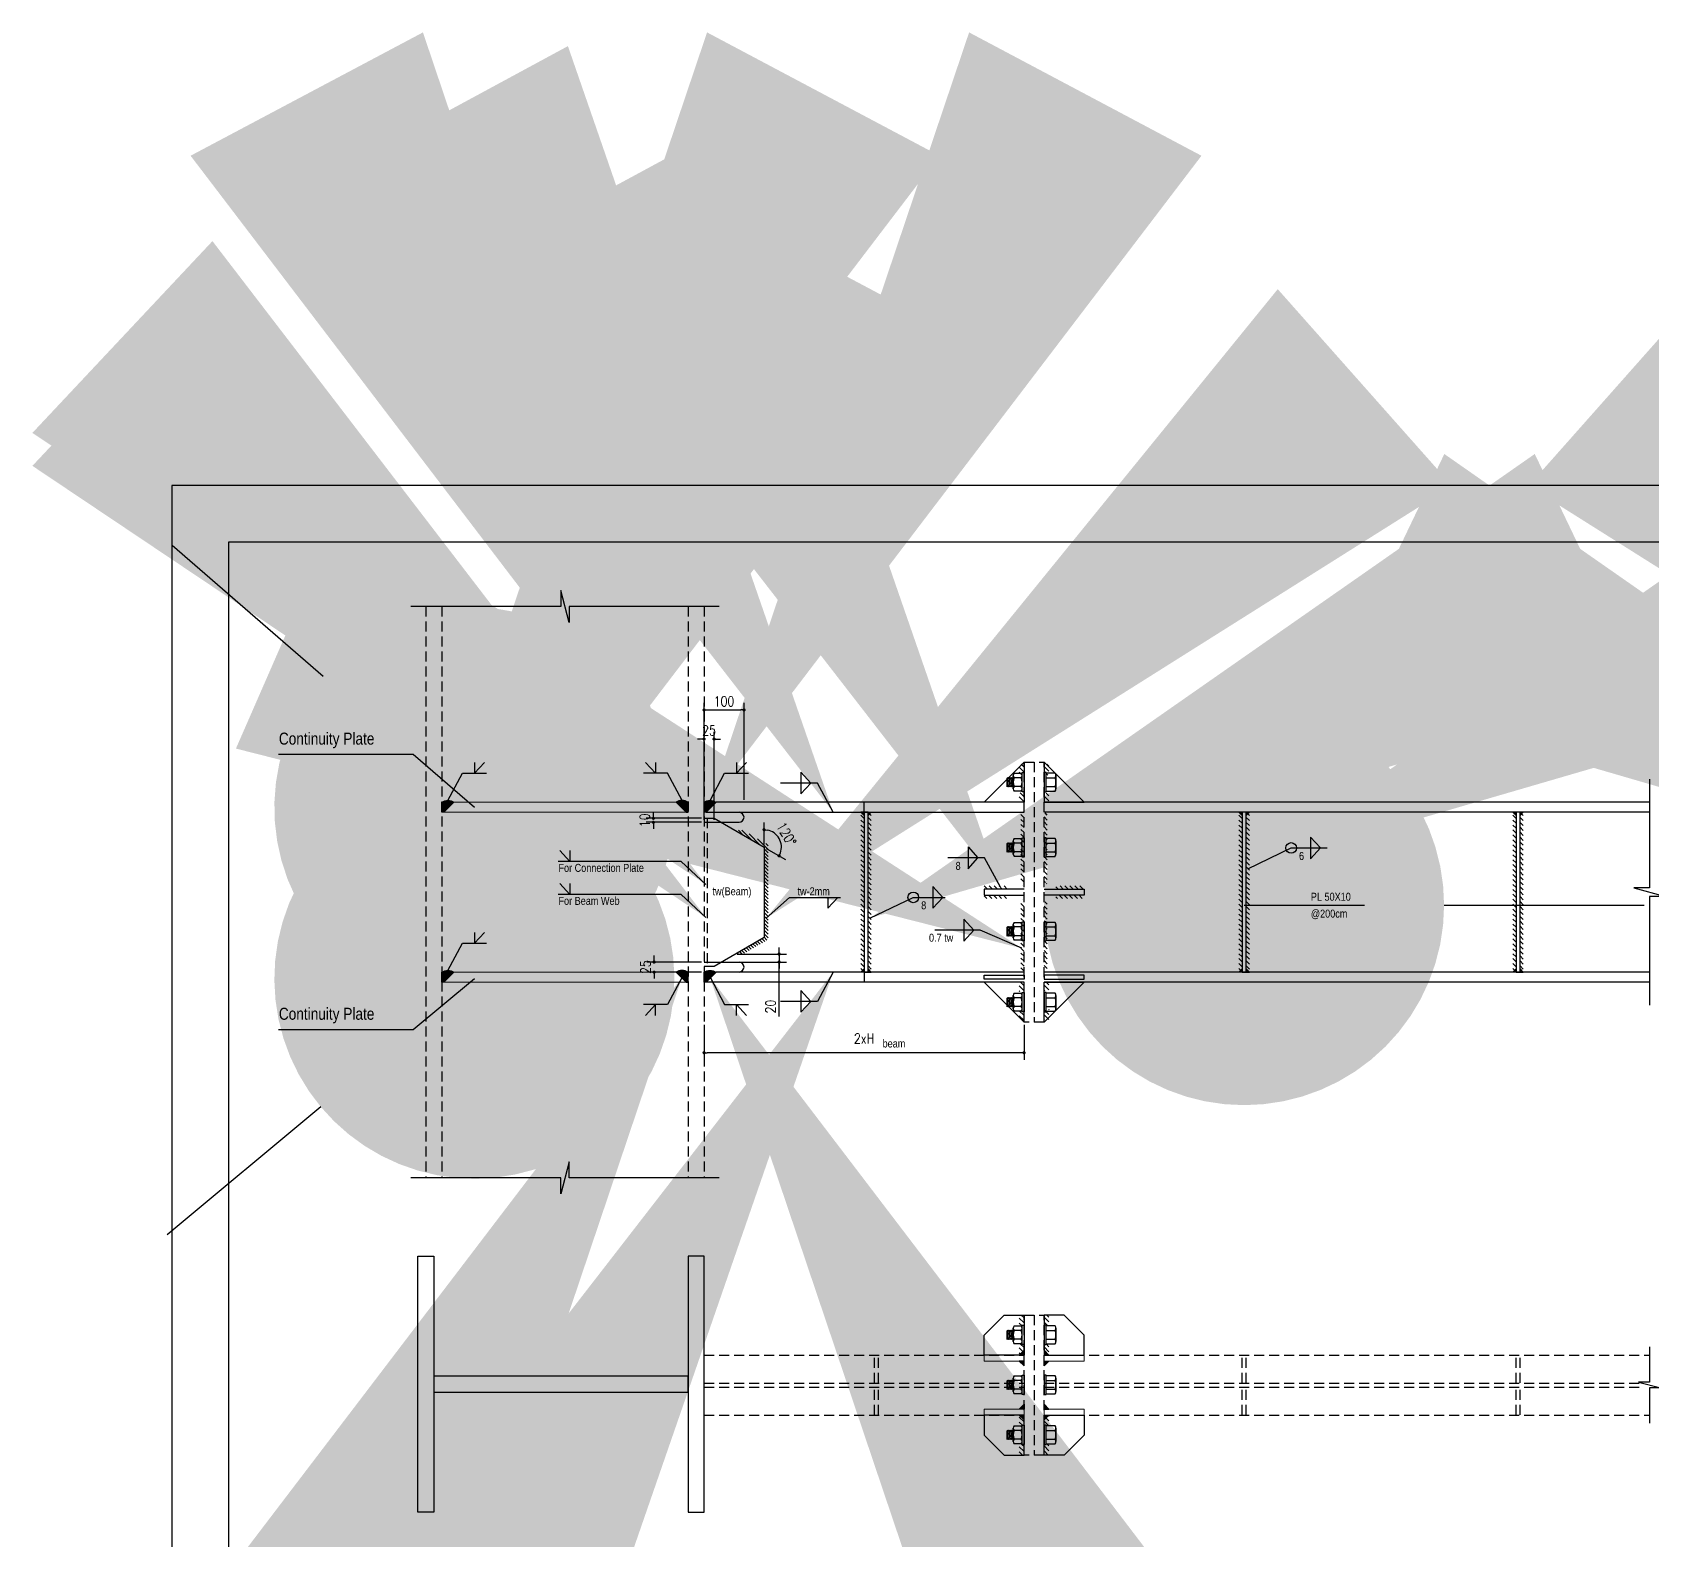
# Model space of a CAD drawing. Header units: inches. Extents: x 460503 to 460688, y 47570 to 48852.
# Drawn here: x 460502.56 to 460543.06, y 47755.43 to 47793.14 of the extents above; entities that cross this region are included whole.
import ezdxf

# ---------------------------------------------------------------- set-up
doc = ezdxf.new("R2010")
doc.units = ezdxf.units.IN
doc.header["$MEASUREMENT"] = 0
doc.linetypes.add('HIDDEN', pattern=[0.375, 0.25, -0.125])
for name, color, linetype in [('1', 1, 'Continuous'), ('3', 3, 'HIDDEN'), ('Beam Detail', 3, 'Continuous'), ('col-new', 3, 'Continuous'), ('D', 1, 'Continuous'), ('DIM', 8, 'Continuous'), ('hidden', 8, 'HIDDEN'), ('Jush', 8, 'Continuous'), ('lateral brace', 5, 'Continuous'), ('Layer4', 118, 'Continuous'), ('leader-1', 1, 'Continuous'), ('Pich', 2, 'Continuous'), ('Plate', 5, 'Continuous'), ('SEC', 1, 'Continuous')]:
    doc.layers.add(name, color=color, linetype=linetype)
for name, color, linetype, lineweight in [('2', 2, 'Continuous', 9), ('plate 3', 3, 'Continuous', 20), ('TEXT', 250, 'Continuous', 30), ('WALL-INT', 3, 'Continuous', 9)]:
    doc.layers.add(name, color=color, linetype=linetype, lineweight=lineweight)
doc.styles.add('ROMANS', font='ROMANS', dxfattribs={"width": 0.8})
doc.styles.add('ROMANT', font='romant')
doc.styles.add('SA', font='sazeh-1.shx', dxfattribs={"width": 0.85})
doc.dimstyles.new('1-50-2', dxfattribs={"dimtxt": 0.25, "dimasz": 0.08, "dimexe": 0.18, "dimexo": 0.0625, "dimgap": 0.09, "dimtad": 1, "dimdec": 0, "dimlfac": 50, "dimdsep": 46, "dimtxsty": 'ROMANT', "dimblk": 'DOT', "dimcen": 0.09, "dimclrd": 1, "dimclre": 1, "dimclrt": 3, "dimadec": 0, "dimazin": 0, "dimtfac": 1, "dimtdec": 0, "dimtix": 1, "dimtofl": 0, "dimtmove": 2, "dimatfit": 3, "dimldrblk": 'DOT', "dimfxl": 1, "dimtolj": 1, "dimarcsym": 0})
doc.dimstyles.new('Copy of 1-5(100)', dxfattribs={"dimscale": 100, "dimtxt": 2.5, "dimasz": 2.3, "dimexe": 1.5, "dimexo": 3, "dimgap": 1, "dimtad": 1, "dimdec": 0, "dimlfac": 0.05, "dimdsep": 46, "dimtxsty": 'ROMANS', "dimcen": 0, "dimclrd": 1, "dimclre": 1, "dimclrt": 2, "dimadec": 0, "dimazin": 0, "dimtfac": 2, "dimtdec": 0, "dimtmove": 2, "dimatfit": 3, "dimfxl": 1.5, "dimtolj": 1, "dimtzin": 0, "dimarcsym": 0})
doc.dimstyles.new('DIM 1.100(50)', dxfattribs={"dimscale": 50, "dimtxt": 2, "dimasz": 2, "dimexe": 1, "dimexo": 1, "dimgap": 0.5, "dimtad": 1, "dimdec": 0, "dimrnd": 0.5, "dimzin": 12, "dimdsep": 46, "dimtxsty": 'ROMANS', "dimcen": 1.5, "dimclrd": 1, "dimclre": 1, "dimclrt": 2, "dimazin": 0, "dimtm": 1e-09, "dimtfac": 1, "dimtdec": 0, "dimtix": 1, "dimtmove": 0, "dimatfit": 3, "dimldrblk": 'DOT', "dimfxl": 1, "dimtolj": 1, "dimtzin": 0, "dimarcsym": 0})
pattern_1 = [(135, (460464.37624, 47118.27656), (-0.061871843, -0.061871843), [])]
pattern_2 = [(135, (460464.47624, 47118.27656), (-0.061871843, -0.061871843), [])]

# ---------------------------------------------------------------- blocks, each defined once
blk = doc.blocks.new('A$C1B9058EF')
at = {"layer": 'Jush'}
h = blk.add_hatch(dxfattribs=at)
h.set_pattern_fill('ANSI31', color=256, scale=20, angle=90)
h.set_pattern_definition([(135, (-2181.915, -64309.0318), (-1.76776695, -1.76776695), [])])
edge = h.paths.add_edge_path()
edge.add_line((0, 0), (-5, 0))
edge.add_line((-5, 0), (-30, 25))
edge.add_arc((-15, -0.8), 29.8, 419.8126, 480.1874, ccw=False)
edge.add_line((0, 25), (0, 0))
blk.add_lwpolyline([(-5, 0), (0, 0), (0, 25, 0.269703), (-30, 25), (-5, 0)], format="xyb", close=True, dxfattribs=at)
blk = doc.blocks.new('A$C76203054')
at = {"layer": 'Pich'}
for p, q in [((-22.2, 27.3), (-22.2, 4.8)), ((22.2, 4.8), (-22.2, 4.8)), ((17.7, 4.8), (-17.7, 4.8)), ((-16.6, 29.7), (16.6, 29.7)), ((-11.1, 4.8), (-11.1, 27.3)), ((11.1, 4.8), (11.1, 27.3)), ((22.2, 4.8), (22.2, 27.3))]:
    blk.add_line(p, q, dxfattribs=at)
blk.add_lwpolyline([(-23.9, 4.8), (-23.9, 0), (23.9, 0), (23.9, 4.8)], close=True, dxfattribs=at)
for centre, radius, start, end in [((-16.6, 22.1), 7.64, 43.5225, 136.4775), ((0, 2.7), 27, 65.765, 114.235), ((16.6, 22.1), 7.64, 43.5225, 136.4775)]:
    blk.add_arc(centre, radius, start, end, dxfattribs=at)
blk = doc.blocks.new('A$C7B6903DA')
at = {"layer": 'Pich'}
for p, q in [((-22.2, -24.9), (-22.2, -7.2)), ((16.6, -27.3), (-16.6, -27.3)), ((-12, -29.7), (-10.2, -27.9)), ((12, -27.9), (-12, -29.7)), ((-10.2, -31.5), (-12, -29.7)), ((-12, -33.3), (-10.2, -31.5)), ((12, -31.5), (-12, -33.3)), ((-10.2, -35.1), (-12, -33.3)), ((-12, -36.9), (-10.2, -35.1)), ((12, -35.1), (-12, -36.9)), ((-10.2, -38.7), (-12, -36.9)), ((-12, -40.5), (-10.2, -38.7)), ((12, -38.7), (-12, -40.5)), ((-10.2, -42.3), (-12, -40.5)), ((-11.1, -7.2), (-11.1, -24.9)), ((-10.2, -27.9), (-10.8, -27.3)), ((12, -27.9), (10.2, -29.7)), ((10.2, -29.7), (12, -31.5)), ((12, -31.5), (10.2, -33.3)), ((10.2, -33.3), (12, -35.1)), ((12, -35.1), (10.2, -36.9)), ((10.2, -36.9), (12, -38.7)), ((12, -38.7), (10.2, -40.5)), ((10.2, -40.5), (12, -42.3)), ((11.1, -7.2), (11.1, -24.9)), ((11.4, -27.3), (12, -27.9)), ((22.2, -7.2), (22.2, -24.9)), ((12, -42.3), (-10.2, -42.3))]:
    blk.add_line(p, q, dxfattribs=at)
blk.add_lwpolyline([(-23.9, -4.8), (-23.9, 0), (23.9, 0), (23.9, -4.8)], close=True, dxfattribs=at)
for centre, radius, start, end in [((-16.6, -12.4), 7.64, 43.5225, 136.4775), ((-16.6, -19.7), 7.64, 223.5225, 316.4775), ((0, -31.8), 27, 65.765, 114.235), ((0, -0.3), 27, 245.765, 294.235), ((16.6, -12.4), 7.64, 43.5225, 136.4775), ((16.6, -19.7), 7.64, 223.5225, 316.4775)]:
    blk.add_arc(centre, radius, start, end, dxfattribs=at)
blk = doc.blocks.new('A$C053313D3')
at = {"layer": 'Jush'}
h = blk.add_hatch(color=1, dxfattribs=at)
h.dxf.hatch_style = 1
h.paths.add_polyline_path([(0, 10), (0, 0), (10, 0)])
at = {"layer": 'Jush', "color": 1}
blk.add_lwpolyline([(0, 10), (0, 0), (10, 0), (0, 10)], dxfattribs=at)
blk = doc.blocks.new('_Dot')
at = {"layer": 'DIM', "color": 0, "lineweight": -2}
blk.add_line((-0.5, 0), (-1, 0), dxfattribs=at)
at = {"layer": 'DIM', "color": 0, "const_width": 0.5}
blk.add_lwpolyline([(-0.25, 0, 1), (0.25, 0, 1)], format="xyb", close=True, dxfattribs=at)
blk = doc.blocks.new('q')
at = {"layer": 'col-new'}
for points in [[(194.9095, -6.4548), (194.9095, -7.0948), (194.8695, -7.0948), (194.8695, -6.4548)], [(195.5445, -6.4548), (195.5445, -7.0948), (195.5845, -7.0948), (195.5845, -6.4548)]]:
    blk.add_lwpolyline(points, close=True, dxfattribs=at)
blk.add_lwpolyline([(195.2095, -6.7948), (195.5445, -6.7948), (195.5445, -6.7548), (194.9095, -6.7548), (194.9095, -6.7948), (195.2095, -6.7948)], dxfattribs=at)
blk = doc.blocks.new('DOT')
at = {"layer": 'DIM', "color": 0, "linetype": 'ByBlock'}
blk.add_line((-0.5, 0), (-1, 0), dxfattribs=at)
at = {"layer": 'DIM', "color": 0, "linetype": 'ByBlock', "const_width": 0.5}
blk.add_lwpolyline([(-0.25, 0, 1), (0.25, 0, 1)], format="xyb", close=True, dxfattribs=at)
blk = doc.blocks.new('*D494')
at = {"layer": 'D', "color": 1, "lineweight": -2, "transparency": 16777216}
for p, q in [((460519.266, 47775.466), (460519.186, 47775.466)), ((460519.346, 47773.449), (460519.346, 47775.646)), ((460519.596, 47773.449), (460519.596, 47775.646)), ((460519.676, 47775.466), (460519.756, 47775.466))]:
    blk.add_line(p, q, dxfattribs=at)
at = {"layer": 'Defpoints', "color": 0, "transparency": 16777216}
for p in [(460519.596, 47775.466), (460519.346, 47773.386), (460519.596, 47773.386)]:
    blk.add_point(p, dxfattribs=at)
at = {"layer": 'D', "color": 1, "lineweight": -2, "transparency": 16777216, "xscale": 0.08, "yscale": 0.08, "zscale": 0.08}
blk.add_blockref('DOT', (460519.346, 47775.466), dxfattribs=at)
at = {"layer": 'D', "color": 1, "lineweight": -2, "transparency": 16777216, "xscale": 0.08, "yscale": 0.08, "zscale": 0.08, "rotation": 180}
blk.add_blockref('DOT', (460519.596, 47775.466), dxfattribs=at)
at = {"layer": 'D', "color": 2, "transparency": 16777216, "insert": (460519.471, 47775.681), "char_height": 0.25, "attachment_point": 5, "style": 'ROMANS'}
blk.add_mtext('\\A1;25', dxfattribs=at)
blk = doc.blocks.new('*D495')
at = {"layer": 'D', "color": 1, "lineweight": -2, "transparency": 16777216}
for p, q in [((460519.283, 47773.486), (460517.899, 47773.486)), ((460519.283, 47773.386), (460517.899, 47773.386)), ((460518.079, 47773.566), (460518.079, 47773.646)), ((460518.079, 47773.306), (460518.079, 47773.226))]:
    blk.add_line(p, q, dxfattribs=at)
at = {"layer": 'Defpoints', "color": 0, "transparency": 16777216}
for p in [(460518.079, 47773.486), (460519.346, 47773.486), (460519.346, 47773.386)]:
    blk.add_point(p, dxfattribs=at)
at = {"layer": 'D', "color": 1, "lineweight": -2, "transparency": 16777216, "xscale": 0.08, "yscale": 0.08, "zscale": 0.08}
for p, rotation in [((460518.079, 47773.486), 270), ((460518.079, 47773.386), 90)]:
    blk.add_blockref('DOT', p, dxfattribs=dict(at, rotation=rotation))
at = {"layer": 'D', "color": 2, "transparency": 16777216, "insert": (460517.864, 47773.436), "char_height": 0.25, "attachment_point": 5, "rotation": 90, "style": 'ROMANS'}
blk.add_mtext('\\A1;10', dxfattribs=at)
blk = doc.blocks.new('*D496')
at = {"layer": 'D', "color": 1, "lineweight": -2, "transparency": 16777216}
for p, q in [((460519.346, 47773.951), (460519.346, 47776.375)), ((460519.426, 47776.195), (460520.266, 47776.195)), ((460520.346, 47773.951), (460520.346, 47776.375))]:
    blk.add_line(p, q, dxfattribs=at)
at = {"layer": 'Defpoints', "color": 0, "transparency": 16777216}
for p in [(460520.346, 47776.195), (460519.346, 47773.889), (460520.346, 47773.889)]:
    blk.add_point(p, dxfattribs=at)
at = {"layer": 'D', "color": 1, "lineweight": -2, "transparency": 16777216, "xscale": 0.08, "yscale": 0.08, "zscale": 0.08, "rotation": 180}
blk.add_blockref('DOT', (460519.346, 47776.195), dxfattribs=at)
at = {"layer": 'D', "color": 1, "lineweight": -2, "transparency": 16777216, "xscale": 0.08, "yscale": 0.08, "zscale": 0.08}
blk.add_blockref('DOT', (460520.346, 47776.195), dxfattribs=at)
at = {"layer": 'D', "color": 2, "transparency": 16777216, "insert": (460519.846, 47776.41), "char_height": 0.25, "attachment_point": 5, "style": 'ROMANS'}
blk.add_mtext('\\A1;100', dxfattribs=at)
blk = doc.blocks.new('*D485')
at = {"layer": 'D', "color": 1, "lineweight": -2, "transparency": 16777216}
for p, q in [((460519.283, 47769.892), (460517.919, 47769.892)), ((460518.099, 47769.972), (460518.099, 47770.052)), ((460519.283, 47769.639), (460517.919, 47769.639)), ((460518.099, 47769.559), (460518.099, 47769.479))]:
    blk.add_line(p, q, dxfattribs=at)
at = {"layer": 'Defpoints', "color": 0, "transparency": 16777216}
for p in [(460518.099, 47769.892), (460519.346, 47769.892), (460519.346, 47769.639)]:
    blk.add_point(p, dxfattribs=at)
at = {"layer": 'D', "color": 1, "lineweight": -2, "transparency": 16777216, "xscale": 0.08, "yscale": 0.08, "zscale": 0.08}
for p, rotation in [((460518.099, 47769.892), 270), ((460518.099, 47769.639), 90)]:
    blk.add_blockref('DOT', p, dxfattribs=dict(at, rotation=rotation))
at = {"layer": 'D', "color": 2, "transparency": 16777216, "insert": (460517.884, 47769.765), "char_height": 0.25, "attachment_point": 5, "rotation": 90, "style": 'ROMANS'}
blk.add_mtext('\\A1;25', dxfattribs=at)
blk = doc.blocks.new('*D497')
at = {"layer": 'D', "color": 1, "lineweight": -2, "transparency": 16777216}
for p, q in [((460520.846, 47772.827), (460520.846, 47773.379)), ((460520.9, 47772.733), (460521.378, 47772.457))]:
    blk.add_line(p, q, dxfattribs=at)
blk.add_arc((460520.846, 47772.765), 0.435, 340.5617, 79.4383, dxfattribs=at)
at = {"layer": 'Defpoints', "color": 0, "transparency": 16777216}
for p in [(460519.596, 47773.486), (460521.125, 47773.098), (460520.846, 47772.765), (460520.846, 47772.765), (460520.846, 47770.513)]:
    blk.add_point(p, dxfattribs=at)
at = {"layer": 'D', "color": 1, "lineweight": -2, "transparency": 16777216, "xscale": 0.08, "yscale": 0.08, "zscale": 0.08}
for p, rotation in [((460520.846, 47773.199), 174.7191621151654), ((460521.222, 47772.547), 245.2808378830956)]:
    blk.add_blockref('DOT', p, dxfattribs=dict(at, rotation=rotation))
at = {"layer": 'D', "color": 2, "transparency": 16777216, "insert": (460521.408, 47773.09), "char_height": 0.25, "attachment_point": 5, "rotation": 300, "style": 'ROMANS'}
blk.add_mtext('\\A1;120°', dxfattribs=at)
blk = doc.blocks.new('*D486')
at = {"layer": 'D', "color": 1, "lineweight": -2, "transparency": 16777216}
for p, q in [((460520.178, 47770.092), (460521.403, 47770.092)), ((460521.223, 47770.172), (460521.223, 47770.252)), ((460521.223, 47770.092), (460521.223, 47769.892)), ((460520.178, 47769.892), (460521.403, 47769.892)), ((460521.223, 47768.527), (460521.223, 47769.892)), ((460521.223, 47769.812), (460521.223, 47769.732))]:
    blk.add_line(p, q, dxfattribs=at)
at = {"layer": 'Defpoints', "color": 0, "transparency": 16777216}
for p in [(460520.115, 47770.092), (460520.115, 47769.892), (460521.223, 47769.892)]:
    blk.add_point(p, dxfattribs=at)
at = {"layer": 'D', "color": 1, "lineweight": -2, "transparency": 16777216, "xscale": 0.08, "yscale": 0.08, "zscale": 0.08}
for p, rotation in [((460521.223, 47770.092), 270), ((460521.223, 47769.892), 90)]:
    blk.add_blockref('DOT', p, dxfattribs=dict(at, rotation=rotation))
at = {"layer": 'D', "color": 2, "transparency": 16777216, "insert": (460521.008, 47768.779), "char_height": 0.25, "attachment_point": 5, "rotation": 90, "style": 'ROMANS'}
blk.add_mtext('\\A1;20', dxfattribs=at)
blk = doc.blocks.new('*D492')
at = {"layer": 'D', "color": 1, "lineweight": -2, "transparency": 16777216}
for p, q in [((460519.346, 47768.326), (460519.346, 47767.445)), ((460527.346, 47768.326), (460527.346, 47767.445)), ((460527.266, 47767.625), (460519.426, 47767.625))]:
    blk.add_line(p, q, dxfattribs=at)
at = {"layer": 'Defpoints', "color": 0, "transparency": 16777216}
for p in [(460519.346, 47768.389), (460527.346, 47768.389), (460519.346, 47767.625)]:
    blk.add_point(p, dxfattribs=at)
at = {"layer": 'D', "color": 1, "lineweight": -2, "transparency": 16777216, "xscale": 0.08, "yscale": 0.08, "zscale": 0.08, "rotation": 180}
blk.add_blockref('DOT', (460519.346, 47767.625), dxfattribs=at)
at = {"layer": 'D', "color": 1, "lineweight": -2, "transparency": 16777216, "xscale": 0.08, "yscale": 0.08, "zscale": 0.08}
blk.add_blockref('DOT', (460527.346, 47767.625), dxfattribs=at)
at = {"layer": 'D', "color": 2, "transparency": 16777216, "insert": (460523.346, 47767.983), "char_height": 0.25, "attachment_point": 5, "style": 'ROMANS'}
blk.add_mtext('\\A1;2xH', dxfattribs=at)

msp = doc.modelspace()

# ---------------------------------------------------------------- hatches: boundary and pattern name
at = {"layer": 'Jush'}
h = msp.add_hatch(dxfattribs=at)
h.set_pattern_fill('ANSI31', color=256, scale=0.7, angle=90)
h.set_pattern_definition([(135, (460468.115685, 47130.59865), (-0.061871843, -0.061871843), [])])
h.paths.add_polyline_path([(460532.79578927, 47773.6389694), (460532.71578927, 47773.6389694), (460532.71578927, 47769.6389694), (460532.79578927, 47769.6389694)])
h.paths.add_polyline_path([(460532.97578927, 47773.6389694), (460532.89578927, 47773.6389694), (460532.89578927, 47769.6389694), (460532.97578927, 47769.6389694)])
h = msp.add_hatch(dxfattribs=at)
h.set_pattern_fill('ANSI31', color=256, scale=0.7, angle=90)
h.set_pattern_definition([(135, (460474.96289, 47130.59865), (-0.061871843, -0.061871843), [])])
h.paths.add_polyline_path([(460539.64299577, 47773.6389694), (460539.56299577, 47773.6389694), (460539.56299577, 47769.6389694), (460539.64299577, 47769.6389694)])
h.paths.add_polyline_path([(460539.82299577, 47773.6389694), (460539.74299577, 47773.6389694), (460539.74299577, 47769.6389694), (460539.82299577, 47769.6389694)])
h = msp.add_hatch(dxfattribs=at)
h.set_pattern_fill('ANSI31', color=256, scale=0.7, angle=90)
h.set_pattern_definition(pattern_2)
h.paths.add_polyline_path([(460527.22578927, 47761.06688258), (460527.34578927, 47761.06688258), (460527.34578927, 47760.81039924), (460527.29778927, 47760.81039924), (460527.29778927, 47760.79266304), (460527.22578927, 47760.79266304)])
h.paths.add_polyline_path([(460527.22578927, 47760.34925804), (460527.29778927, 47760.34925804), (460527.29778927, 47760.33152184), (460527.34578927, 47760.33152184), (460527.34578927, 47760.18688258), (460527.22578927, 47760.06688258)])
h = msp.add_hatch(dxfattribs=at)
h.set_pattern_fill('ANSI31', color=256, scale=0.7, angle=90)
h.set_pattern_definition(pattern_1)
h.paths.add_polyline_path([(460527.96578927, 47761.06688258), (460527.84578927, 47761.06688258), (460527.84578927, 47760.81039924), (460527.89378927, 47760.81039924), (460527.89378927, 47760.79266304), (460527.96578927, 47760.79266304)])
h.paths.add_polyline_path([(460527.96578927, 47760.34925804), (460527.89378927, 47760.34925804), (460527.89378927, 47760.33152184), (460527.84578927, 47760.33152184), (460527.84578927, 47760.18688258), (460527.96578927, 47760.06688258)])
h = msp.add_hatch(dxfattribs=at)
h.set_pattern_fill('ANSI31', color=256, scale=0.7, angle=90)
h.set_pattern_definition(pattern_2)
h.paths.add_polyline_path([(460527.22578927, 47757.56688258), (460527.34578927, 47757.56688258), (460527.34578927, 47757.82336591), (460527.29778927, 47757.82336591), (460527.29778927, 47757.84110211), (460527.22578927, 47757.84110211)])
h.paths.add_polyline_path([(460527.22578927, 47758.28450712), (460527.29778927, 47758.28450712), (460527.29778927, 47758.30224332), (460527.34578927, 47758.30224332), (460527.34578927, 47758.44688258), (460527.22578927, 47758.56688258)])
h = msp.add_hatch(dxfattribs=at)
h.set_pattern_fill('ANSI31', color=256, scale=0.7, angle=90)
h.set_pattern_definition(pattern_1)
h.paths.add_polyline_path([(460527.96578927, 47757.56688258), (460527.84578927, 47757.56688258), (460527.84578927, 47757.82336591), (460527.89378927, 47757.82336591), (460527.89378927, 47757.84110211), (460527.96578927, 47757.84110211)])
h.paths.add_polyline_path([(460527.96578927, 47758.28450712), (460527.89378927, 47758.28450712), (460527.89378927, 47758.30224332), (460527.84578927, 47758.30224332), (460527.84578927, 47758.44688258), (460527.96578927, 47758.56688258)])
at = {"layer": 'leader-1', "linetype": 'ByBlock'}
h = msp.add_hatch(dxfattribs=at)
h.set_pattern_fill('ANSI31', color=256, scale=0.7, angle=90)
h.set_pattern_definition([(135, (460464.47624, 47132.04865), (-0.061871843, -0.061871843), [])])
h.paths.add_polyline_path([(460527.22578927, 47774.8389694), (460527.34578927, 47774.8389694), (460527.34578927, 47774.58248606), (460527.29778927, 47774.58248606), (460527.29778927, 47774.56474986), (460527.22578927, 47774.56474986)])
h.paths.add_polyline_path([(460527.22578927, 47774.12134486), (460527.29778927, 47774.12134486), (460527.29778927, 47774.10360866), (460527.34578927, 47774.10360866), (460527.34578927, 47773.8889694), (460527.22578927, 47773.8889694)])
h = msp.add_hatch(dxfattribs=at)
h.set_pattern_fill('ANSI31', color=256, scale=0.7, angle=90)
h.set_pattern_definition([(135, (460464.37624, 47132.04865), (-0.061871843, -0.061871843), [])])
h.paths.add_polyline_path([(460527.96578927, 47774.8389694), (460527.84578927, 47774.8389694), (460527.84578927, 47774.58248606), (460527.89378927, 47774.58248606), (460527.89378927, 47774.56474986), (460527.96578927, 47774.56474986)])
h.paths.add_polyline_path([(460527.96578927, 47774.12134486), (460527.89378927, 47774.12134486), (460527.89378927, 47774.10360866), (460527.84578927, 47774.10360866), (460527.84578927, 47773.8889694), (460527.96578927, 47773.8889694)])
h = msp.add_hatch(dxfattribs=at)
h.set_pattern_fill('ANSI31', color=256, scale=0.7, angle=90)
h.set_pattern_definition([(135, (460458.665685, 47130.59865), (-0.061871843, -0.061871843), [])])
h.paths.add_polyline_path([(460523.34578927, 47773.6389694), (460523.26578927, 47773.6389694), (460523.26578927, 47769.6389694), (460523.34578927, 47769.6389694)])
h.paths.add_polyline_path([(460523.52578927, 47773.6389694), (460523.44578927, 47773.6389694), (460523.44578927, 47769.6389694), (460523.52578927, 47769.6389694)])
h = msp.add_hatch(dxfattribs=at)
h.set_pattern_fill('ANSI31', color=256, scale=0.7, angle=90)
h.set_pattern_definition([(135, (458506.27061, 47581.54368), (-0.0618718434, -0.0618718434), [])])
h.paths.add_polyline_path([(460527.34578927, 47773.5939694), (460527.30078927, 47773.6389694), (460527.26578927, 47773.6389694), (460527.26578927, 47772.6889694), (460527.34578927, 47772.6889694)])
h.paths.add_polyline_path([(460527.34578927, 47772.6889694), (460527.26578927, 47772.6889694), (460527.26578927, 47771.8606719), (460527.27398942, 47771.8606719, -0.205623047), (460527.29778927, 47771.80524627), (460527.29778927, 47771.8784081), (460527.34578927, 47771.8784081)])
h.paths.add_polyline_path([(460527.34578927, 47771.39953069), (460527.29778927, 47771.39953069), (460527.29778927, 47771.47269252, -0.205623047), (460527.27398942, 47771.41726689), (460527.26578927, 47771.41726689), (460527.26578927, 47770.5889694), (460527.34578927, 47770.5889694)])
h.paths.add_polyline_path([(460527.34578927, 47770.5889694), (460527.26578927, 47770.5889694), (460527.26578927, 47769.6389694), (460527.30078927, 47769.6389694), (460527.34578927, 47769.6839694)])
h = msp.add_hatch(dxfattribs=at)
h.set_pattern_fill('ANSI31', color=256, scale=0.7, angle=90)
h.set_pattern_definition([(135, (458506.17061, 47581.54368), (-0.0618718434, -0.0618718434), [])])
h.paths.add_polyline_path([(460527.84578927, 47773.5939694), (460527.89078927, 47773.6389694), (460527.92578927, 47773.6389694), (460527.92578927, 47772.6889694), (460527.84578927, 47772.6889694)])
h.paths.add_polyline_path([(460527.84578927, 47772.6889694), (460527.92578927, 47772.6889694), (460527.92578927, 47771.8606719), (460527.91758912, 47771.8606719, 0.205623047), (460527.89378927, 47771.80524627), (460527.89378927, 47771.8784081), (460527.84578927, 47771.8784081)])
h.paths.add_polyline_path([(460527.84578927, 47771.39953069), (460527.89378927, 47771.39953069), (460527.89378927, 47771.47269252, 0.205623047), (460527.91758912, 47771.41726689), (460527.92578927, 47771.41726689), (460527.92578927, 47770.5889694), (460527.84578927, 47770.5889694)])
h.paths.add_polyline_path([(460527.84578927, 47770.5889694), (460527.92578927, 47770.5889694), (460527.92578927, 47769.6389694), (460527.89078927, 47769.6389694), (460527.84578927, 47769.6839694)])
h = msp.add_hatch(dxfattribs=at)
h.set_pattern_fill('ANSI31', color=256, scale=0.5, angle=90)
h.set_pattern_definition([(135, (459125.863955, 50382.77787), (-0.0441941738, -0.0441941738), [])])
h.paths.add_polyline_path([(460520.94578927, 47770.45548158), (460520.94578927, 47772.82245721), (460520.31540451, 47773.18641002), (460520.11540451, 47773.18641002), (460520.84578927, 47772.76472219), (460520.84578927, 47770.51321661), (460520.11540451, 47770.09152877), (460520.31540451, 47770.09152877)])
h = msp.add_hatch(dxfattribs=at)
h.set_pattern_fill('ANSI31', color=256, scale=0.7, angle=90)
h.set_pattern_definition([(135, (460425.47936, 47131.06897), (-0.061871843, -0.061871843), [])])
h.paths.add_polyline_path([(460526.92284075, 47771.4839694), (460526.92284075, 47771.5639694), (460526.34578927, 47771.5639694), (460526.34578927, 47771.4839694)])
h.paths.add_polyline_path([(460526.92284075, 47771.7139694), (460526.92284075, 47771.7939694), (460526.34578927, 47771.7939694), (460526.34578927, 47771.7139694)])
h = msp.add_hatch(dxfattribs=at)
h.set_pattern_fill('ANSI31', color=256, scale=0.7, angle=90)
h.set_pattern_definition([(135, (459125.863955, 50382.77787), (-0.0618718434, -0.0618718434), [])])
h.paths.add_polyline_path([(460528.84578927, 47771.7939694), (460528.14298942, 47771.7939694), (460528.14298942, 47771.7139694), (460528.84578927, 47771.7139694)])
h.paths.add_polyline_path([(460528.14298942, 47771.4839694), (460528.84578927, 47771.4839694), (460528.84578927, 47771.5639694), (460528.14298942, 47771.5639694)])
h = msp.add_hatch(dxfattribs=at)
h.set_pattern_fill('ANSI31', color=256, scale=0.7, angle=90)
h.set_pattern_definition([(135, (460464.47624, 47132.14865), (-0.061871843, -0.061871843), [])])
h.paths.add_polyline_path([(460527.22578927, 47768.4389694), (460527.34578927, 47768.4389694), (460527.34578927, 47768.69545273), (460527.29778927, 47768.69545273), (460527.29778927, 47768.71318893), (460527.22578927, 47768.71318893)])
h.paths.add_polyline_path([(460527.22578927, 47769.15659394), (460527.29778927, 47769.15659394), (460527.29778927, 47769.17433014), (460527.34578927, 47769.17433014), (460527.34578927, 47769.3889694), (460527.22578927, 47769.3889694)])
h = msp.add_hatch(dxfattribs=at)
h.set_pattern_fill('ANSI31', color=256, scale=0.7, angle=90)
h.set_pattern_definition([(135, (460464.37624, 47132.14865), (-0.061871843, -0.061871843), [])])
h.paths.add_polyline_path([(460527.96578927, 47768.4389694), (460527.84578927, 47768.4389694), (460527.84578927, 47768.69545273), (460527.89378927, 47768.69545273), (460527.89378927, 47768.71318893), (460527.96578927, 47768.71318893)])
h.paths.add_polyline_path([(460527.96578927, 47769.15659394), (460527.89378927, 47769.15659394), (460527.89378927, 47769.17433014), (460527.84578927, 47769.17433014), (460527.84578927, 47769.3889694), (460527.96578927, 47769.3889694)])

# ---------------------------------------------------------------- linework, layer by layer
at = {"layer": '1'}
msp.add_lwpolyline([(460507.46120186, 47723.75503506), (460588.72955203, 47723.75503506), (460588.72955203, 47780.38803169), (460507.46120186, 47780.38803169)], close=True, dxfattribs=at)
at = {"layer": '2'}
for points in [[(460518.64578927, 47773.8889694), (460513.09578927, 47773.8889694), (460512.84578927, 47773.6389694), (460518.89578927, 47773.6389694)], [(460518.64578927, 47773.8889694), (460518.89578927, 47773.6389694)], [(460518.64578927, 47769.6389694), (460513.09578927, 47769.6389694), (460512.84578927, 47769.3889694), (460518.89578927, 47769.3889694)], [(460518.64578927, 47769.6389694), (460518.89578927, 47769.3889694)]]:
    msp.add_lwpolyline(points, dxfattribs=at)
at = {"layer": '3'}
for p, q in [((460512.39578927, 47778.779411), (460512.39578927, 47764.4985278)), ((460512.79578927, 47778.779411), (460512.79578927, 47764.4985278)), ((460518.94578927, 47778.779411), (460518.94578927, 47764.4985278)), ((460519.34578927, 47778.779411), (460519.34578927, 47764.4985278)), ((460527.34578927, 47774.8889694), (460527.84578927, 47774.8889694)), ((460527.34578927, 47761.06688258), (460527.84578927, 47761.06688258)), ((460519.34578927, 47760.06688258), (460527.34578927, 47760.06688258)), ((460527.84578927, 47760.06688258), (460542.98132085, 47760.06688258)), ((460519.34578927, 47758.56688258), (460527.34578927, 47758.56688258)), ((460527.84578927, 47758.56688258), (460542.98132085, 47758.56688258))]:
    msp.add_line(p, q, dxfattribs=at)
at = {"layer": '3', "color": 1}
msp.add_line((460519.42731936, 47773.48641002), (460519.42731936, 47769.79152877), dxfattribs=at)
at = {"layer": '3'}
for points in [[(460527.84578927, 47768.3889694), (460527.34578927, 47768.3889694), (460527.34578927, 47774.8889694)], [(460527.59578927, 47774.8889694), (460527.59578927, 47768.3889694)], [(460527.84578927, 47768.3889694), (460527.84578927, 47774.8889694)], [(460527.84578927, 47757.56688258), (460527.34578927, 47757.56688258), (460527.34578927, 47761.06688258)], [(460527.59578927, 47761.06688258), (460527.59578927, 47757.56688258)], [(460527.84578927, 47757.56688258), (460527.84578927, 47761.06688258)]]:
    msp.add_lwpolyline(points, dxfattribs=at)
at = {"layer": 'Beam Detail'}
for p, q in [((460519.64578927, 47773.8889694), (460519.39578927, 47773.6389694)), ((460527.34578927, 47773.8889694), (460519.64578927, 47773.8889694)), ((460523.34578927, 47773.6389694), (460523.34578927, 47773.8889694)), ((460519.39578927, 47773.6389694), (460527.34578927, 47773.6389694)), ((460519.39578927, 47769.3889694), (460519.64578927, 47769.6389694)), ((460527.34578927, 47769.3889694), (460519.39578927, 47769.3889694)), ((460527.34578927, 47769.6389694), (460519.64578927, 47769.6389694)), ((460523.34578927, 47769.6389694), (460523.34578927, 47769.3889694))]:
    msp.add_line(p, q, dxfattribs=at)
for points in [[(460542.98132085, 47773.8889694), (460527.84578927, 47773.8889694)], [(460542.98132085, 47773.6389694), (460527.84578927, 47773.6389694)], [(460542.98132085, 47769.6389694), (460527.84578927, 47769.6389694)], [(460542.98132085, 47769.3889694), (460527.84578927, 47769.3889694)]]:
    msp.add_lwpolyline(points, dxfattribs=at)
at = {"layer": 'DIM'}
msp.add_lwpolyline([(460506.04537694, 47722.33921014), (460590.14537694, 47722.33921014), (460590.14537694, 47781.80385661), (460506.04537694, 47781.80385661)], close=True, dxfattribs=at)
at = {"layer": 'hidden'}
for p, q in [((460523.60548539, 47759.37096054), (460523.60548539, 47760.07096054)), ((460523.70548539, 47759.37096054), (460523.70548539, 47760.07096054)), ((460532.79578927, 47759.37096054), (460532.79578927, 47760.07096054)), ((460532.89578927, 47759.37096054), (460532.89578927, 47760.07096054)), ((460539.64299577, 47759.37096054), (460539.64299577, 47760.07096054)), ((460539.74299577, 47759.37096054), (460539.74299577, 47760.07096054)), ((460519.34578927, 47759.36688258), (460527.34578927, 47759.36688258)), ((460519.34578927, 47759.26688258), (460527.34578927, 47759.26688258)), ((460523.60548539, 47758.57096054), (460523.60548539, 47759.27096054)), ((460523.70548539, 47758.57096054), (460523.70548539, 47759.27096054)), ((460527.84578927, 47759.36688258), (460542.7916844, 47759.36688258)), ((460527.84578927, 47759.26688258), (460542.7916844, 47759.26688258)), ((460532.79578927, 47758.57096054), (460532.79578927, 47759.27096054)), ((460532.89578927, 47758.57096054), (460532.89578927, 47759.27096054)), ((460539.64299577, 47758.57096054), (460539.64299577, 47759.27096054)), ((460539.74299577, 47758.57096054), (460539.74299577, 47759.27096054))]:
    msp.add_line(p, q, dxfattribs=at)
at = {"layer": 'lateral brace'}
msp.add_lwpolyline([(460506.04537694, 47722.33921014), (460590.14537694, 47722.33921014), (460590.14537694, 47781.80385661), (460506.04537694, 47781.80385661)], close=True, dxfattribs=at)
at = {"layer": 'Layer4'}
msp.add_lwpolyline([(460590.14537694, 47781.80385661), (460506.04537694, 47781.80385661), (460506.04537694, 47722.33921014), (460590.14537694, 47722.33921014)], close=True, dxfattribs=at)
at = {"layer": 'Pich'}
for p, q in [((460519.34578927, 47773.48641002), (460519.59578927, 47773.48641002)), ((460519.34578927, 47773.38641002), (460520.221333, 47773.38641002)), ((460519.59578927, 47773.48641002), (460520.84578927, 47772.76472219)), ((460520.84578927, 47772.76472219), (460520.84578927, 47770.51321661)), ((460519.59578927, 47769.79152877), (460520.84578927, 47770.51321661)), ((460519.34578927, 47769.89152877), (460520.221333, 47769.89152877)), ((460519.34578927, 47769.79152877), (460519.59578927, 47769.79152877))]:
    msp.add_line(p, q, dxfattribs=at)
for centre in [(460520.221333, 47773.51086629), (460520.221333, 47769.7670725)]:
    msp.add_arc(centre, 0.12445627, 270, 90, dxfattribs=at)
at = {"layer": 'Plate'}
for points in [[(460527.34578927, 47774.8889694), (460527.34578927, 47773.8889694), (460526.34578927, 47773.8889694), (460527.34578927, 47774.8889694)], [(460527.84578927, 47774.8889694), (460527.84578927, 47773.8889694), (460528.84578927, 47773.8889694), (460527.84578927, 47774.8889694)], [(460527.34578927, 47771.7139694), (460526.34578927, 47771.7139694), (460526.34578927, 47771.5639694), (460527.34578927, 47771.5639694)], [(460527.84578927, 47771.7139694), (460528.84578927, 47771.7139694), (460528.84578927, 47771.5639694), (460527.84578927, 47771.5639694)], [(460527.34578927, 47768.3889694), (460527.34578927, 47769.3889694), (460526.34578927, 47769.3889694), (460527.34578927, 47768.3889694)], [(460527.84578927, 47768.3889694), (460527.84578927, 47769.3889694), (460528.84578927, 47769.3889694), (460527.84578927, 47768.3889694)], [(460527.34578927, 47761.06688258), (460527.34578927, 47760.06688258), (460526.34578927, 47760.06688258), (460526.34578927, 47760.56688258), (460526.84578927, 47761.06688258), (460527.34578927, 47761.06688258)], [(460527.84578927, 47761.06688258), (460527.84578927, 47760.06688258), (460528.84578927, 47760.06688258), (460528.84578927, 47760.56688258), (460528.34578927, 47761.06688258), (460527.84578927, 47761.06688258)], [(460527.34578927, 47757.56688258), (460527.34578927, 47758.56688258), (460526.34578927, 47758.56688258), (460526.34578927, 47758.06688258), (460526.84578927, 47757.56688258), (460527.34578927, 47757.56688258)], [(460527.84578927, 47757.56688258), (460527.84578927, 47758.56688258), (460528.84578927, 47758.56688258), (460528.84578927, 47758.06688258), (460528.34578927, 47757.56688258), (460527.84578927, 47757.56688258)]]:
    msp.add_lwpolyline(points, dxfattribs=at)
for points in [[(460523.44578927, 47773.6389694), (460523.34578927, 47773.6389694), (460523.34578927, 47769.6389694), (460523.44578927, 47769.6389694)], [(460532.89578927, 47773.6389694), (460532.79578927, 47773.6389694), (460532.79578927, 47769.6389694), (460532.89578927, 47769.6389694)], [(460539.74299577, 47773.6389694), (460539.64299577, 47773.6389694), (460539.64299577, 47769.6389694), (460539.74299577, 47769.6389694)], [(460526.34578927, 47769.5639694), (460527.34578927, 47769.5639694), (460527.34578927, 47769.4639694), (460526.34578927, 47769.4639694)], [(460528.84578927, 47769.5639694), (460527.84578927, 47769.5639694), (460527.84578927, 47769.4639694), (460528.84578927, 47769.4639694)]]:
    msp.add_lwpolyline(points, close=True, dxfattribs=at)
at = {"layer": 'plate 3'}
for points in [[(460526.34578927, 47759.91688258), (460527.34578927, 47759.91688258), (460527.34578927, 47760.06688258), (460526.34578927, 47760.06688258)], [(460528.84578927, 47759.91688258), (460527.84578927, 47759.91688258), (460527.84578927, 47760.06688258), (460528.84578927, 47760.06688258)], [(460526.34578927, 47758.71688258), (460527.34578927, 47758.71688258), (460527.34578927, 47758.56688258), (460526.34578927, 47758.56688258)], [(460528.84578927, 47758.71688258), (460527.84578927, 47758.71688258), (460527.84578927, 47758.56688258), (460528.84578927, 47758.56688258)]]:
    msp.add_lwpolyline(points, close=True, dxfattribs=at)
at = {"layer": 'SEC', "linetype": 'Continuous'}
for points in [[(460519.72317748, 47778.779411), (460515.97579264, 47778.779411), (460515.97579264, 47778.38116166), (460515.76578589, 47779.17766034), (460515.76578589, 47778.779411), (460512.01840106, 47778.779411)], [(460542.98132085, 47774.46729431), (460542.98132085, 47771.74397277), (460542.58307151, 47771.74397277), (460543.37957019, 47771.53396602), (460542.98132085, 47771.53396602), (460542.98132085, 47768.81064449)], [(460519.72317748, 47764.4985278), (460515.97579264, 47764.4985278), (460515.97579264, 47764.89677714), (460515.76578589, 47764.10027846), (460515.76578589, 47764.4985278), (460512.01840106, 47764.4985278)], [(460542.98132085, 47760.27430727), (460542.98132085, 47759.39038494), (460542.70254631, 47759.39038494), (460543.26009539, 47759.24338022), (460542.98132085, 47759.24338022), (460542.98132085, 47758.35945788)]]:
    msp.add_lwpolyline(points, dxfattribs=at)
at = {"layer": 'TEXT', "color": 2, "ltscale": 100}
for points in [[(460513.60698408, 47774.88463915), (460513.60698408, 47774.61045689), (460513.85569402, 47774.88463915)], [(460518.13459445, 47774.88463915), (460518.13459445, 47774.61045689), (460517.88588451, 47774.88463915)], [(460520.15698408, 47774.88463915), (460520.15698408, 47774.61045689), (460520.40569402, 47774.88463915)], [(460521.76527794, 47774.64259873), (460521.76527794, 47774.09423421), (460522.01398788, 47774.36841647)], [(460521.76527794, 47774.64259873), (460522.01398788, 47774.36841647)], [(460534.50654969, 47773.01838135), (460534.50654969, 47772.47001684), (460534.75525963, 47772.74419909)], [(460534.50654969, 47773.01838135), (460534.75525963, 47772.74419909)], [(460515.99327624, 47772.68333905), (460515.99327624, 47772.40915679), (460515.7445663, 47772.68333905)], [(460525.94409978, 47772.77016081), (460525.94409978, 47772.2217963), (460526.19280972, 47772.49597855)], [(460525.94409978, 47772.77016081), (460526.19280972, 47772.49597855)], [(460515.99327624, 47771.85888621), (460515.99327624, 47771.58470395), (460515.7445663, 47771.85888621)], [(460525.06262239, 47771.78333905), (460525.06262239, 47771.23497454), (460525.31133233, 47771.50915679)], [(460525.06262239, 47771.78333905), (460525.31133233, 47771.50915679)], [(460522.43980905, 47771.50915679), (460522.43980905, 47771.23497454), (460522.68851899, 47771.50915679)], [(460525.83745344, 47770.96305669), (460525.83745344, 47770.41469217), (460526.08616338, 47770.68887443)], [(460525.83745344, 47770.96305669), (460526.08616338, 47770.68887443)], [(460513.60698408, 47770.63463915), (460513.60698408, 47770.36045689), (460513.85569402, 47770.63463915)], [(460521.76527794, 47769.18370458), (460522.01398788, 47768.90952232)], [(460521.76527794, 47769.18370458), (460521.76527794, 47768.63534006), (460522.01398788, 47768.90952232)], [(460518.13459445, 47768.55502222), (460518.13459445, 47768.82920447), (460517.88588451, 47768.55502222)], [(460520.15698408, 47768.55502222), (460520.15698408, 47768.82920447), (460520.40569402, 47768.55502222)]]:
    msp.add_lwpolyline(points, dxfattribs=at)
for centre in [(460534.02059826, 47772.74419909), (460524.57667097, 47771.50915679)]:
    msp.add_circle(centre, 0.13286269, dxfattribs=at)

# ---------------------------------------------------------------- block references
at = {"layer": 'Jush'}
for p, xscale, yscale, zscale in [((460512.79578927, 47773.6389694), -0.01000000000021828, 0.009999999999990905, 0.01), ((460518.94578927, 47773.6389694), 0.01000000000021828, 0.01000000000021828, 0.01000000000021828), ((460519.34578927, 47773.6389694), -0.01000000000021828, 0.009999999999990905, 0.01), ((460512.79578927, 47769.3889694), -0.01000000000021828, 0.009999999999990905, 0.01), ((460518.94578927, 47769.3889694), 0.01000000000021828, 0.01000000000021828, 0.01000000000021828), ((460519.34578927, 47769.3889694), -0.01000000000021828, 0.009999999999990905, 0.01)]:
    msp.add_blockref('A$C1B9058EF', p, dxfattribs=dict(at, xscale=xscale, yscale=yscale, zscale=zscale))
at = {"layer": 'Jush', "color": 1, "rotation": 180}
for p, xscale, yscale, zscale in [((460523.34578927, 47773.6389694), 0.007999999999810825, 0.007999999999810825, 0.007999999999810825), ((460523.44578927, 47773.6389694), -0.007999999999810825, 0.008000000000038199, 0.008), ((460532.79578927, 47773.6389694), 0.007999999999810825, 0.007999999999810825, 0.007999999999810825), ((460532.89578927, 47773.6389694), -0.007999999999810825, 0.008000000000038199, 0.008), ((460539.64299577, 47773.6389694), 0.007999999999810825, 0.007999999999810825, 0.007999999999810825), ((460539.74299577, 47773.6389694), -0.007999999999810825, 0.008000000000038199, 0.008), ((460527.34578927, 47759.91688258), 0.01200000000062573, 0.01200000000062573, 0.01200000000062573), ((460527.84578927, 47759.91688258), -0.01200000000062573, 0.01199999999994361, 0.012), ((460527.34578927, 47758.56688258), 0.01200000000062573, 0.01200000000062573, 0.01200000000062573), ((460527.84578927, 47758.56688258), -0.01200000000062573, 0.01199999999994361, 0.012)]:
    msp.add_blockref('A$C053313D3', p, dxfattribs=dict(at, xscale=xscale, yscale=yscale, zscale=zscale))
at = {"layer": 'Jush', "color": 1}
for p, xscale, yscale, zscale in [((460523.34578927, 47769.6389694), -0.007999999999810825, 0.008000000000038199, 0.008), ((460523.44578927, 47769.6389694), 0.007999999999810825, 0.007999999999810825, 0.007999999999810825), ((460532.79578927, 47769.6389694), -0.007999999999810825, 0.008000000000038199, 0.008), ((460532.89578927, 47769.6389694), 0.007999999999810825, 0.007999999999810825, 0.007999999999810825), ((460539.64299577, 47769.6389694), -0.007999999999810825, 0.008000000000038199, 0.008), ((460539.74299577, 47769.6389694), 0.007999999999810825, 0.007999999999810825, 0.007999999999810825), ((460527.34578927, 47760.06688258), -0.01200000000062573, 0.01199999999994361, 0.012), ((460527.84578927, 47760.06688258), 0.01200000000062573, 0.01200000000062573, 0.01200000000062573), ((460527.34578927, 47758.71688258), -0.01200000000062573, 0.01199999999994361, 0.012), ((460527.84578927, 47758.71688258), 0.01200000000062573, 0.01200000000062573, 0.01200000000062573)]:
    msp.add_blockref('A$C053313D3', p, dxfattribs=dict(at, xscale=xscale, yscale=yscale, zscale=zscale))
at = {"layer": 'Pich', "xscale": 0.009999999999990905, "yscale": 0.009999999999990905, "zscale": 0.009999999999990905, "rotation": 270}
for name, p in [('A$C7B6903DA', (460527.34578927, 47774.3889694)), ('A$C76203054', (460527.84578927, 47774.3889694)), ('A$C7B6903DA', (460527.34578927, 47772.75666614)), ('A$C76203054', (460527.84578927, 47772.75666614)), ('A$C7B6903DA', (460527.34578927, 47770.66089686)), ('A$C76203054', (460527.84578927, 47770.66089686)), ('A$C7B6903DA', (460527.34578927, 47768.8889694)), ('A$C76203054', (460527.84578927, 47768.8889694)), ('A$C7B6903DA', (460527.34578927, 47760.57096054)), ('A$C76203054', (460527.84578927, 47760.57096054)), ('A$C7B6903DA', (460527.34578927, 47759.32096054)), ('A$C76203054', (460527.84578927, 47759.32096054)), ('A$C7B6903DA', (460527.34578927, 47758.07096054)), ('A$C76203054', (460527.84578927, 47758.07096054))]:
    msp.add_blockref(name, p, dxfattribs=at)
at = {"layer": 'WALL-INT', "color": 6, "xscale": 10, "yscale": 10, "zscale": 10}
msp.add_blockref('q', (458563.50080378, 47827.08236803), dxfattribs=at)

# ---------------------------------------------------------------- texts
at = {"layer": 'TEXT', "color": 2, "style": 'SA', "width": 0.85}
for s, height, p in [('Continuity Plate  ', 0.3, (460508.71870683, 47775.32821083)), ('6', 0.2, (460534.21742633, 47772.44465977)), ('For Connection Plate', 0.2, (460515.70761168, 47772.14638735)), ('8', 0.2, (460525.63359774, 47772.19643923)), ('tw(Beam)', 0.2, (460519.5571754, 47771.560881)), ('tw-2mm', 0.2, (460521.6818032, 47771.560881)), ('For Beam Web', 0.2, (460515.70761168, 47771.32193451)), ('8', 0.2, (460524.77349903, 47771.20961747)), ('PL 50X10', 0.2, (460534.51360025, 47771.42488779)), ('@200cm', 0.2, (460534.51360025, 47771.00291863)), ('0.7 tw', 0.2, (460524.96898074, 47770.40046818)), ('Continuity Plate  ', 0.3, (460508.71870683, 47768.44828085)), ('beam', 0.2, (460523.80867607, 47767.75557988))]:
    msp.add_text(s, height=height, dxfattribs=at).set_placement(p)

# ---------------------------------------------------------------- dimensions: what is measured, and where the dimension line sits
at = {"layer": 'D'}
for base, p1, p2, text, picture, middle in [((460520.34578927, 47776.19543935), (460519.34578927, 47773.8889694), (460520.34578927, 47773.8889694), '100', '*D496', (460519.84578927, 47776.41043935)), ((460519.59578927, 47775.46600399), (460519.34578927, 47773.38641002), (460519.59578927, 47773.38641002), '25', '*D494', (460519.47078927, 47775.68100399))]:
    dim = msp.add_linear_dim(base=base, p1=p1, p2=p2, text=text, dimstyle='1-50-2', override={"dimtxsty": 'ROMANS', "dimclrt": 2, "dimtmove": 1}, dxfattribs=at)
    dim.commit()
    dim.dimension.update_dxf_attribs({"geometry": picture, "text_midpoint": middle})
for base, p1, p2, angle, text, picture, middle in [((460518.07897453, 47773.48641002), (460519.34578927, 47773.38641002), (460519.34578927, 47773.48641002), 90, '10', '*D495', (460517.86397453, 47773.43641002)), ((460518.09864476, 47769.89152877), (460519.34578927, 47769.6389694), (460519.34578927, 47769.89152877), 270, '25', '*D485', (460517.88364476, 47769.76524908))]:
    dim = msp.add_linear_dim(base=base, p1=p1, p2=p2, angle=angle, text=text, dimstyle='1-50-2', override={"dimtxsty": 'ROMANS', "dimclrt": 2, "dimtmove": 1}, dxfattribs=at)
    dim.commit()
    dim.dimension.update_dxf_attribs({"geometry": picture, "text_midpoint": middle})
dim = msp.add_angular_dim_2l(base=(460521.12514806, 47773.09764903), line1=((460520.84578927, 47772.76472219), (460520.84578927, 47770.51321661)), line2=((460519.59578927, 47773.48641002), (460520.84578927, 47772.76472219)), dimstyle='1-50-2', override={"dimtxsty": 'ROMANS', "dimclrt": 2, "dimtmove": 1}, dxfattribs=at)
dim.commit()
dim.dimension.update_dxf_attribs({"geometry": '*D497', "text_midpoint": (460521.40836381, 47773.08952475)})
dim = msp.add_linear_dim(base=(460521.22301867, 47769.89152877), p1=(460520.11540451, 47770.09152877), p2=(460520.11540451, 47769.89152877), angle=270, text='20', dimstyle='1-50-2', override={"dimtxsty": 'ROMANS', "dimclrt": 2, "dimtmove": 1}, dxfattribs=at)
dim.commit()
dim.dimension.update_dxf_attribs({"geometry": '*D486', "text_midpoint": (460520.98301867, 47768.7787881), "dimtype": 160})
dim = msp.add_linear_dim(base=(460519.34578927, 47767.62512665), p1=(460527.34578927, 47768.3889694), p2=(460519.34578927, 47768.3889694), text='2xH', dimstyle='1-50-2', override={"dimtxsty": 'ROMANS', "dimclrt": 2, "dimtmove": 1}, dxfattribs=at)
dim.commit()
dim.dimension.update_dxf_attribs({"geometry": '*D492', "text_midpoint": (460523.34578927, 47767.76806126), "dimtype": 160})

# ---------------------------------------------------------------- leaders
at = {"layer": 'leader-1', "linetype": 'ByBlock'}
for points in [[(460518.79578927, 47773.92942483), (460518.43415782, 47774.61045689), (460517.83503108, 47774.61045689)], [(460522.57310641, 47773.6389694), (460522.17823192, 47774.36841647), (460521.25794783, 47774.36841647)], [(460512.94578927, 47773.92942483), (460513.30742071, 47774.61045689), (460513.90654745, 47774.61045689)], [(460519.49578927, 47773.92942483), (460519.85742071, 47774.61045689), (460520.45654745, 47774.61045689)], [(460526.75192824, 47771.76653148), (460526.35705376, 47772.49597855), (460525.43676967, 47772.49597855)], [(460512.94578927, 47769.67942483), (460513.30742071, 47770.36045689), (460513.90654745, 47770.36045689)], [(460519.39140763, 47771.83266086), (460518.77717374, 47772.40915679), (460515.69608302, 47772.40915679)], [(460519.39140763, 47771.00820802), (460518.77717374, 47771.58470395), (460515.69608302, 47771.58470395)], [(460520.8991392, 47770.98993854), (460521.48497513, 47771.50915679), (460522.75382959, 47771.50915679)], [(460557.10153397, 47770.98993854), (460556.51569803, 47771.50915679), (460555.24684357, 47771.50915679)], [(460532.93657342, 47772.22498084), (460534.02059826, 47772.74419909), (460534.91950367, 47772.74419909)], [(460523.49264612, 47770.98993854), (460524.57667097, 47771.50915679), (460525.37664293, 47771.50915679)], [(460554.46682242, 47770.98993854), (460553.38279758, 47771.50915679), (460552.48389217, 47771.50915679)], [(460527.28886691, 47770.23516022), (460526.25040742, 47770.68887443), (460525.11486402, 47770.68887443)], [(460518.79578927, 47769.51023654), (460518.43415782, 47768.82920447), (460517.83503108, 47768.82920447)], [(460522.57310641, 47769.6389694), (460522.17823192, 47768.90952232), (460521.25794783, 47768.90952232)], [(460519.49578927, 47769.51023654), (460519.85742071, 47768.82920447), (460520.45654745, 47768.82920447)]]:
    msp.add_leader(points, dimstyle='Copy of 1-5(100)', override={"dimasz": 0.2, "dimtad": 0}, dxfattribs=at)
at = {"layer": 'leader-1'}
for points in [[(460513.60545809, 47773.75280115), (460512.07560209, 47775.07893438), (460508.70640784, 47775.07893438)], [(460532.84381638, 47771.31390321), (460534.33591314, 47771.31390321), (460535.85391624, 47771.31390321)], [(460513.60545809, 47769.47513765), (460512.07560209, 47768.19900441), (460508.70640784, 47768.19900441)]]:
    msp.add_leader(points, dimstyle='DIM 1.100(50)', override={"dimasz": 0.2}, dxfattribs=at)

doc.saveas('drawing.dxf')
